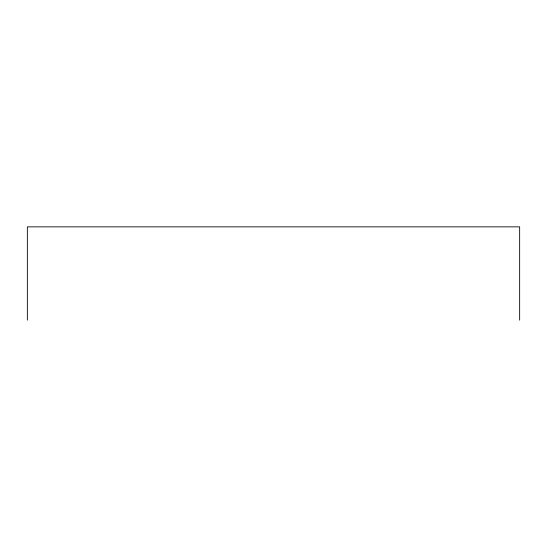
<?xml version="1.0" encoding="UTF-8"?>
<svg xmlns="http://www.w3.org/2000/svg" width="547" height="547" viewBox="0 0 547 547"><rect width="100%" height="100%" fill="white"/><g stroke="black" fill="none" stroke-linecap="round" stroke-linejoin="round"><path stroke-width="0.82" d="M519.65 320.139L519.65 226.861L27.35 226.861L27.35 320.139"/></g></svg>
